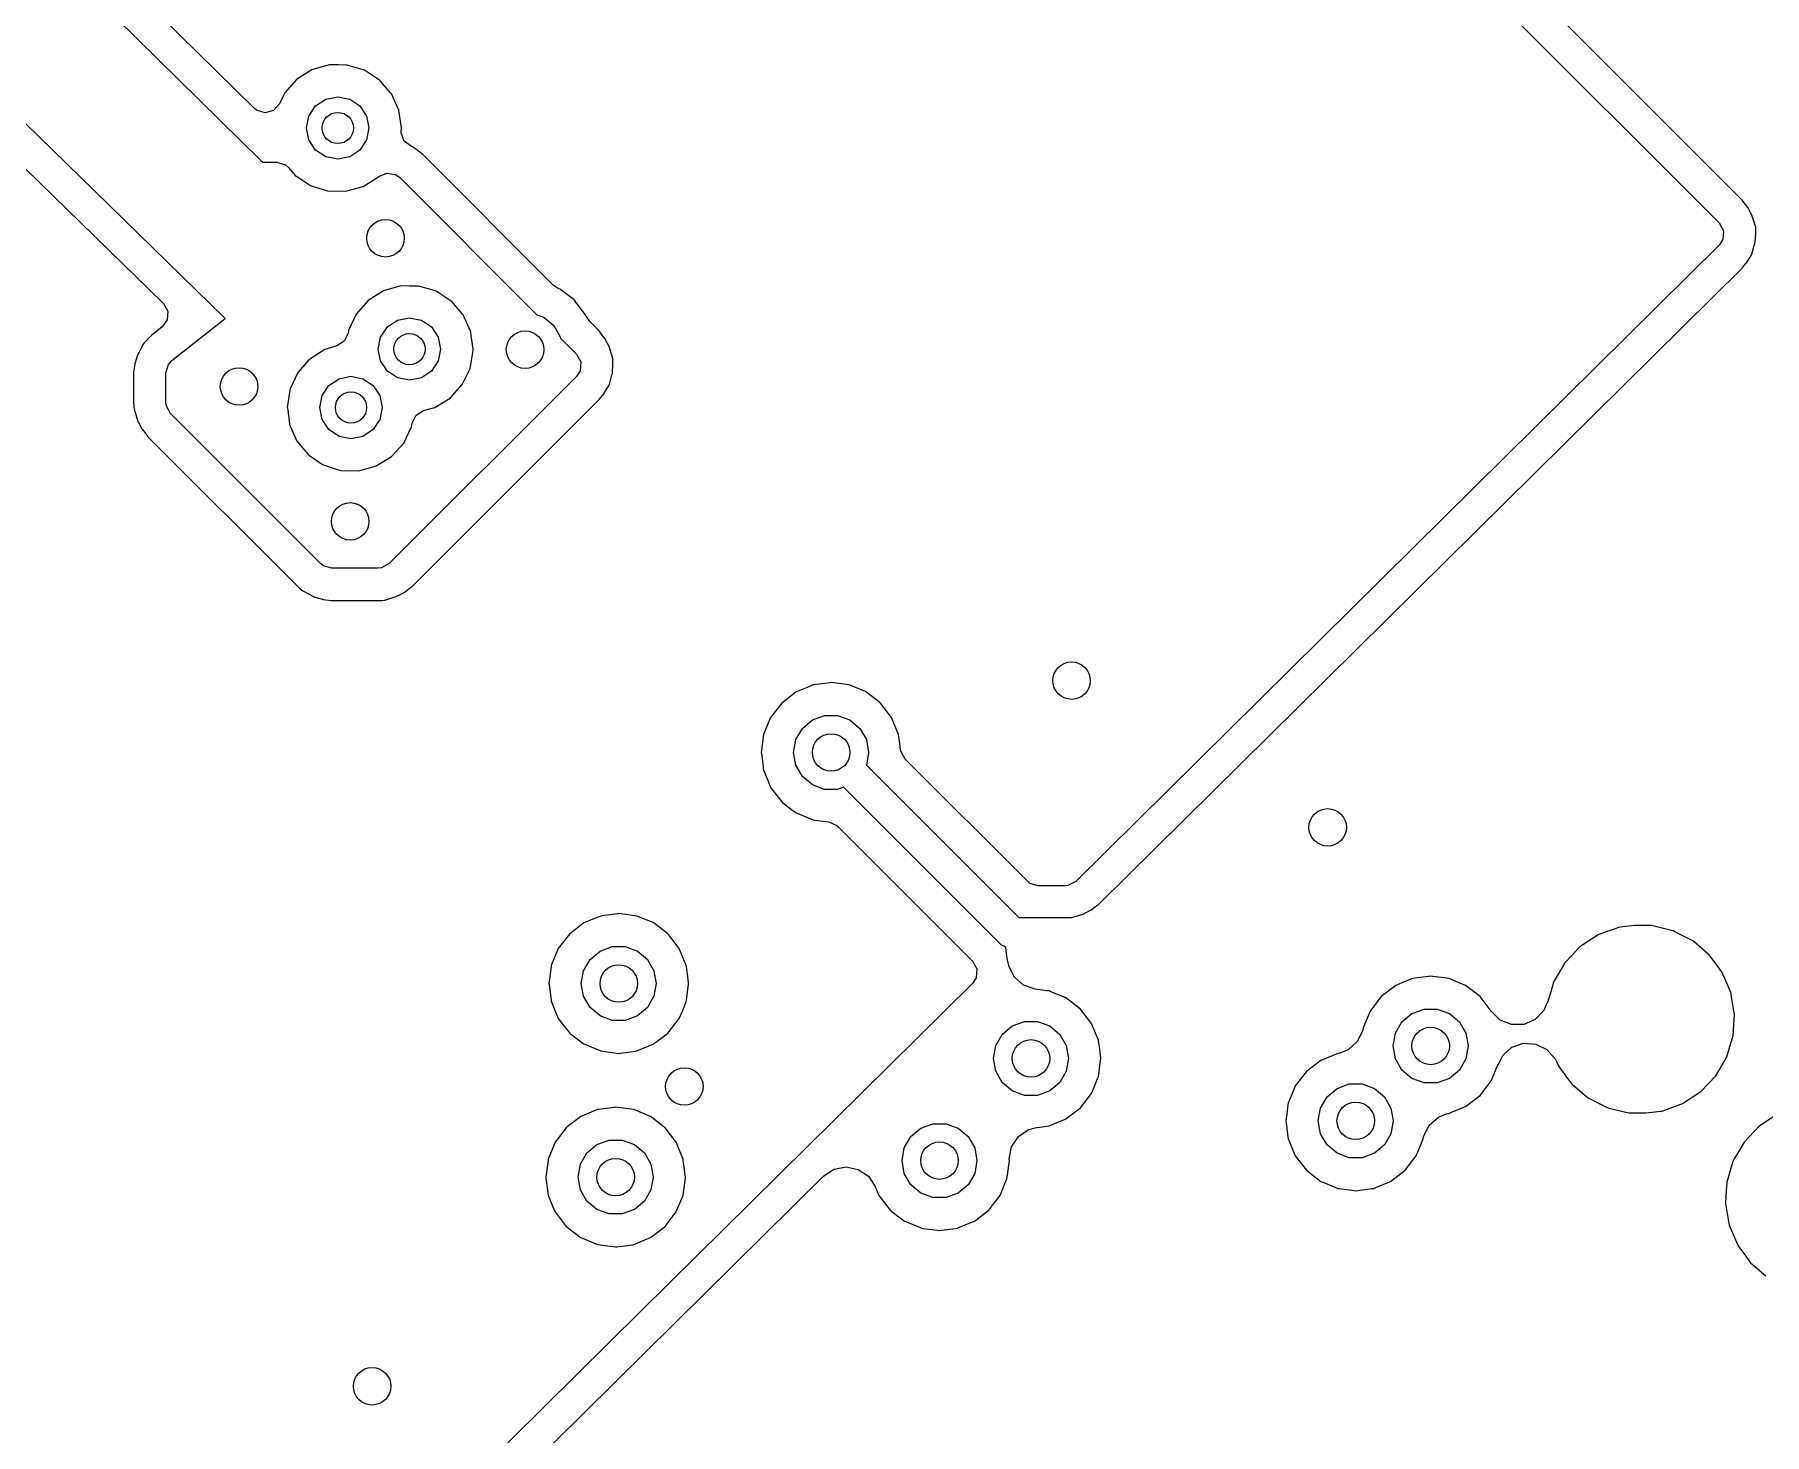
# Model space of a CAD drawing. Extents: x 0.99 to 4.24, y -7.27 to -4.02.
# Drawn here: x 3.064 to 3.609, y -5.548 to -5.106 of the extents above; entities that cross this region are included whole.
import ezdxf

# ---------------------------------------------------------------- set-up
doc = ezdxf.new("R2010")
doc.units = 0
doc.header["$MEASUREMENT"] = 0
doc.layers.add('BLACK', color=7, linetype='CONTINUOUS')

msp = doc.modelspace()

# ---------------------------------------------------------------- linework, layer by layer
at = {"layer": 'BLACK', "linetype": 'CONTINUOUS'}
for p, q in [((3.60212, -5.15854), (3.10522, -4.66164)), ((3.098, -4.66886), (3.5949, -5.16576)), ((3.13311, -5.12962), (3.07754, -5.0748)), ((3.06444, -5.07623), (3.13532, -5.14615)), ((3.15126, -5.11751), (3.14644, -5.12055)), ((3.15159, -5.11741), (3.15126, -5.11751)), ((3.15639, -5.11604), (3.15159, -5.11741)), ((3.15159, -5.11741), (3.15159, -5.11741)), ((3.15673, -5.11595), (3.15639, -5.11604)), ((3.15639, -5.11604), (3.15639, -5.11604)), ((3.15957, -5.11596), (3.15673, -5.11595)), ((3.16206, -5.11598), (3.15957, -5.11596)), ((3.16241, -5.11598), (3.16206, -5.11598)), ((3.16206, -5.11598), (3.16206, -5.11598)), ((3.16275, -5.11608), (3.16241, -5.11598)), ((3.1672, -5.11741), (3.16275, -5.11608)), ((3.16275, -5.11608), (3.16275, -5.11608)), ((3.16787, -5.11761), (3.1672, -5.11741)), ((3.17264, -5.12071), (3.16787, -5.11761)), ((3.08276, -5.15565), (3.04579, -5.11959)), ((3.14268, -5.12481), (3.14253, -5.12513)), ((3.14644, -5.12055), (3.14268, -5.12481)), ((3.17287, -5.12097), (3.17264, -5.12071)), ((3.17612, -5.12475), (3.17287, -5.12097)), ((3.17287, -5.12097), (3.17287, -5.12097)), ((3.17635, -5.12502), (3.17612, -5.12475)), ((3.17612, -5.12475), (3.17612, -5.12475)), ((3.17871, -5.13019), (3.17635, -5.12502)), ((3.13387, -5.13024), (3.13311, -5.12962)), ((3.13654, -5.13105), (3.13387, -5.13024)), ((3.13923, -5.13029), (3.13654, -5.13105)), ((3.14109, -5.1282), (3.13923, -5.13029)), ((3.14253, -5.12513), (3.14109, -5.1282)), ((3.14253, -5.12513), (3.14253, -5.12513)), ((3.15036, -5.13206), (3.15249, -5.12887)), ((3.15249, -5.12887), (3.15568, -5.12673)), ((3.15568, -5.12673), (3.15945, -5.12598)), ((3.15945, -5.12598), (3.16322, -5.12673)), ((3.16322, -5.12673), (3.16641, -5.12887)), ((3.16641, -5.12887), (3.16854, -5.13206)), ((3.17952, -5.13583), (3.17871, -5.13019)), ((3.04256, -5.13072), (3.08284, -5.16999)), ((3.14961, -5.13583), (3.15036, -5.13206)), ((3.15036, -5.13959), (3.14961, -5.13583)), ((3.16854, -5.13206), (3.16929, -5.13583)), ((3.16929, -5.13583), (3.16854, -5.13959)), ((3.17951, -5.13632), (3.17952, -5.13583)), ((3.15249, -5.14279), (3.15036, -5.13959)), ((3.16854, -5.13959), (3.16641, -5.14279)), ((3.17946, -5.13737), (3.17947, -5.13658)), ((3.18043, -5.13999), (3.17946, -5.13737)), ((3.17947, -5.13658), (3.17948, -5.13651)), ((3.17948, -5.13651), (3.17951, -5.13632)), ((3.18255, -5.14158), (3.18043, -5.13999)), ((3.13532, -5.14615), (3.13532, -5.14615)), ((3.13532, -5.14615), (3.13583, -5.14665)), ((3.13583, -5.14665), (3.14029, -5.14665)), ((3.14029, -5.14665), (3.14297, -5.14744)), ((3.15568, -5.14492), (3.15249, -5.14279)), ((3.15945, -5.14567), (3.15568, -5.14492)), ((3.16322, -5.14492), (3.15945, -5.14567)), ((3.16641, -5.14279), (3.16322, -5.14492)), ((3.18254, -5.14159), (3.18255, -5.14158)), ((3.18259, -5.14161), (3.18254, -5.14159)), ((3.18266, -5.14167), (3.18259, -5.14161)), ((3.18306, -5.14182), (3.18266, -5.14167)), ((3.18357, -5.14216), (3.18306, -5.14182)), ((3.1836, -5.14218), (3.18357, -5.14216)), ((3.18484, -5.14306), (3.1836, -5.14218)), ((3.1836, -5.14218), (3.1836, -5.14218)), ((3.18493, -5.14312), (3.18484, -5.14306)), ((3.18624, -5.14423), (3.18493, -5.14312)), ((3.22734, -5.18533), (3.18624, -5.14423)), ((3.14297, -5.14744), (3.14409, -5.14842)), ((3.14409, -5.14842), (3.14607, -5.15079)), ((3.14607, -5.15079), (3.14708, -5.15145)), ((3.14708, -5.15145), (3.15052, -5.15374)), ((3.16742, -5.15424), (3.17227, -5.15127)), ((3.17227, -5.15127), (3.1724, -5.15111)), ((3.1724, -5.15111), (3.1749, -5.15004)), ((3.1749, -5.15004), (3.17766, -5.15049)), ((3.17766, -5.15049), (3.17901, -5.15145)), ((3.17901, -5.15145), (3.22225, -5.1947)), ((3.12402, -5.19587), (3.08276, -5.15565)), ((3.15052, -5.15374), (3.15052, -5.15374)), ((3.15052, -5.15374), (3.15081, -5.15394)), ((3.15081, -5.15394), (3.15115, -5.15404)), ((3.15115, -5.15404), (3.15115, -5.15404)), ((3.15115, -5.15404), (3.15353, -5.15479)), ((3.15353, -5.15479), (3.15624, -5.15564)), ((3.15624, -5.15564), (3.16193, -5.15574)), ((3.16193, -5.15574), (3.1627, -5.15553)), ((3.1627, -5.15553), (3.16708, -5.15434)), ((3.16708, -5.15434), (3.16742, -5.15424)), ((3.16708, -5.15434), (3.16708, -5.15434)), ((3.60386, -5.16087), (3.60212, -5.15854)), ((3.6052, -5.16332), (3.60386, -5.16087)), ((3.5949, -5.16576), (3.59624, -5.16822)), ((3.59624, -5.16822), (3.59604, -5.171)), ((3.6064, -5.16712), (3.6052, -5.16332)), ((3.60643, -5.16895), (3.6064, -5.16712)), ((3.08284, -5.16999), (3.10451, -5.19111)), ((3.59488, -5.1728), (3.39206, -5.37331)), ((3.59604, -5.171), (3.59488, -5.1728)), ((3.60517, -5.17558), (3.60604, -5.17243)), ((3.60604, -5.17243), (3.6061, -5.17221)), ((3.6061, -5.17221), (3.60623, -5.17173)), ((3.6061, -5.17221), (3.6061, -5.17221)), ((3.60623, -5.17173), (3.60643, -5.16895)), ((3.60223, -5.17985), (3.60329, -5.17856)), ((3.60329, -5.17856), (3.60346, -5.17835)), ((3.60346, -5.17835), (3.60462, -5.17655)), ((3.60462, -5.17655), (3.60517, -5.17558)), ((3.47118, -5.30946), (3.60206, -5.18006)), ((3.60206, -5.18006), (3.60223, -5.17985)), ((3.60223, -5.17985), (3.60223, -5.17985)), ((3.16904, -5.19023), (3.16528, -5.1945)), ((3.17386, -5.1872), (3.16904, -5.19023)), ((3.1742, -5.1871), (3.17386, -5.1872)), ((3.17899, -5.18573), (3.1742, -5.1871)), ((3.1742, -5.1871), (3.1742, -5.1871)), ((3.17933, -5.18563), (3.17899, -5.18573)), ((3.17899, -5.18573), (3.17899, -5.18573)), ((3.18217, -5.18565), (3.17933, -5.18563)), ((3.18466, -5.18567), (3.18217, -5.18565)), ((3.18502, -5.18567), (3.18466, -5.18567)), ((3.18466, -5.18567), (3.18466, -5.18567)), ((3.18535, -5.18577), (3.18502, -5.18567)), ((3.1898, -5.1871), (3.18535, -5.18577)), ((3.18535, -5.18577), (3.18535, -5.18577)), ((3.19047, -5.1873), (3.1898, -5.1871)), ((3.19524, -5.19039), (3.19047, -5.1873)), ((3.19547, -5.19066), (3.19524, -5.19039)), ((3.22895, -5.1864), (3.22734, -5.18533)), ((3.22951, -5.18664), (3.22895, -5.1864)), ((3.22977, -5.18684), (3.22951, -5.18664)), ((3.23382, -5.18994), (3.22977, -5.18684)), ((3.22977, -5.18684), (3.22977, -5.18684)), ((3.23407, -5.19014), (3.23382, -5.18994)), ((3.23382, -5.18994), (3.23382, -5.18994)), ((3.23427, -5.1904), (3.23407, -5.19014)), ((3.23482, -5.19111), (3.23427, -5.1904)), ((3.23427, -5.1904), (3.23427, -5.1904)), ((3.10451, -5.19111), (3.10588, -5.19355)), ((3.10588, -5.19355), (3.10571, -5.19634)), ((3.1072, -5.20914), (3.12402, -5.19587)), ((3.16528, -5.1945), (3.16286, -5.19965)), ((3.17828, -5.19642), (3.18205, -5.19567)), ((3.18205, -5.19567), (3.18582, -5.19642)), ((3.19872, -5.19444), (3.19547, -5.19066)), ((3.19547, -5.19066), (3.19547, -5.19066)), ((3.19895, -5.1947), (3.19872, -5.19444)), ((3.19872, -5.19444), (3.19872, -5.19444)), ((3.20131, -5.19988), (3.19895, -5.1947)), ((3.22225, -5.1947), (3.22441, -5.19548)), ((3.22441, -5.19548), (3.22755, -5.19812)), ((3.23757, -5.1947), (3.23482, -5.19111)), ((3.2377, -5.195), (3.23757, -5.1947)), ((3.23781, -5.19527), (3.2377, -5.195)), ((3.2377, -5.195), (3.2377, -5.195)), ((3.23888, -5.19688), (3.23781, -5.19527)), ((3.10087, -5.20112), (3.09964, -5.20228)), ((3.10412, -5.19856), (3.10087, -5.20112)), ((3.10571, -5.19634), (3.10412, -5.19856)), ((3.16272, -5.20055), (3.16153, -5.20308)), ((3.16281, -5.2), (3.16272, -5.20055)), ((3.16286, -5.19965), (3.16281, -5.2)), ((3.16281, -5.2), (3.16281, -5.2)), ((3.17296, -5.20175), (3.17509, -5.19856)), ((3.17509, -5.19856), (3.17828, -5.19642)), ((3.18582, -5.19642), (3.18901, -5.19856)), ((3.18901, -5.19856), (3.19114, -5.20175)), ((3.20136, -5.20023), (3.20131, -5.19988)), ((3.20151, -5.20125), (3.20136, -5.20023)), ((3.20136, -5.20023), (3.20136, -5.20023)), ((3.20212, -5.20552), (3.20151, -5.20125)), ((3.22755, -5.19812), (3.2296, -5.20167)), ((3.24191, -5.1999), (3.23888, -5.19688)), ((3.24201, -5.20004), (3.24191, -5.1999)), ((3.24304, -5.20141), (3.24201, -5.20004)), ((3.24201, -5.20004), (3.24201, -5.20004)), ((3.09815, -5.20394), (3.0963, -5.20747)), ((3.09854, -5.20349), (3.09815, -5.20394)), ((3.09856, -5.20346), (3.09854, -5.20349)), ((3.09957, -5.20235), (3.09856, -5.20346)), ((3.09964, -5.20228), (3.09957, -5.20235)), ((3.09957, -5.20235), (3.09957, -5.20235)), ((3.15543, -5.20563), (3.15061, -5.20866)), ((3.15577, -5.20553), (3.15543, -5.20563)), ((3.15918, -5.20455), (3.15577, -5.20553)), ((3.15577, -5.20553), (3.15577, -5.20553)), ((3.16153, -5.20308), (3.15918, -5.20455)), ((3.17221, -5.20552), (3.17296, -5.20175)), ((3.17296, -5.20928), (3.17221, -5.20552)), ((3.19114, -5.20175), (3.19189, -5.20552)), ((3.19189, -5.20552), (3.19114, -5.20928)), ((3.20117, -5.21162), (3.20211, -5.20601)), ((3.20211, -5.20571), (3.20212, -5.20552)), ((3.20211, -5.20576), (3.20211, -5.20571)), ((3.20211, -5.20571), (3.20211, -5.20571)), ((3.20211, -5.20601), (3.20211, -5.20576)), ((3.2296, -5.20167), (3.22968, -5.20212)), ((3.22968, -5.20212), (3.23468, -5.20712)), ((3.24365, -5.20223), (3.24304, -5.20141)), ((3.24499, -5.20468), (3.24365, -5.20223)), ((3.24542, -5.20605), (3.24499, -5.20468)), ((3.24594, -5.20771), (3.24542, -5.20605)), ((3.09549, -5.21033), (3.09512, -5.21285)), ((3.09551, -5.21016), (3.09549, -5.21033)), ((3.09549, -5.21033), (3.09549, -5.21033)), ((3.0963, -5.20747), (3.09551, -5.21016)), ((3.10531, -5.21303), (3.1061, -5.21035)), ((3.1061, -5.21035), (3.1072, -5.20914)), ((3.14831, -5.21127), (3.14685, -5.21293)), ((3.15038, -5.20893), (3.14831, -5.21127)), ((3.15061, -5.20866), (3.15038, -5.20893)), ((3.15038, -5.20893), (3.15038, -5.20893)), ((3.17509, -5.21248), (3.17296, -5.20928)), ((3.19114, -5.20928), (3.18901, -5.21248)), ((3.19869, -5.21674), (3.20117, -5.21162)), ((3.23468, -5.20712), (3.23602, -5.20958)), ((3.23602, -5.20958), (3.23582, -5.21236)), ((3.24618, -5.20848), (3.24594, -5.20771)), ((3.24601, -5.21309), (3.24621, -5.2103)), ((3.24619, -5.20884), (3.24618, -5.20848)), ((3.24621, -5.21016), (3.24619, -5.20884)), ((3.24621, -5.2103), (3.24621, -5.21016)), ((3.09512, -5.21285), (3.0951, -5.21303)), ((3.0951, -5.21303), (3.0951, -5.22235)), ((3.10531, -5.22235), (3.10531, -5.21303)), ((3.14685, -5.21293), (3.14443, -5.21808)), ((3.15453, -5.22018), (3.15666, -5.21699)), ((3.15666, -5.21699), (3.15985, -5.21485)), ((3.15985, -5.21485), (3.16362, -5.2141)), ((3.16362, -5.2141), (3.16739, -5.21485)), ((3.16739, -5.21485), (3.17058, -5.21699)), ((3.17058, -5.21699), (3.17271, -5.22018)), ((3.17828, -5.21461), (3.17509, -5.21248)), ((3.23468, -5.21414), (3.17567, -5.27315)), ((3.18205, -5.21536), (3.17828, -5.21461)), ((3.18582, -5.21461), (3.18205, -5.21536)), ((3.18901, -5.21248), (3.18582, -5.21461)), ((3.19487, -5.22095), (3.19869, -5.21674)), ((3.23582, -5.21236), (3.23468, -5.21414)), ((3.24442, -5.21789), (3.24496, -5.21694)), ((3.24496, -5.21694), (3.24507, -5.21654)), ((3.24507, -5.21654), (3.24595, -5.21333)), ((3.24595, -5.21333), (3.24601, -5.21309)), ((3.0951, -5.22235), (3.09516, -5.22345)), ((3.10543, -5.22341), (3.10531, -5.22235)), ((3.14372, -5.22264), (3.14356, -5.2237)), ((3.14438, -5.21843), (3.14372, -5.22264)), ((3.14443, -5.21808), (3.14438, -5.21843)), ((3.14438, -5.21843), (3.14438, -5.21843)), ((3.15378, -5.22395), (3.15453, -5.22018)), ((3.17271, -5.22018), (3.17346, -5.22395)), ((3.18289, -5.28038), (3.24191, -5.22136)), ((3.19002, -5.22393), (3.19487, -5.22095)), ((3.24191, -5.22136), (3.24328, -5.21966)), ((3.24328, -5.21966), (3.24442, -5.21789)), ((3.09516, -5.22345), (3.0952, -5.22383)), ((3.0952, -5.22383), (3.09527, -5.2245)), ((3.09527, -5.2245), (3.09646, -5.22831)), ((3.09646, -5.22831), (3.09658, -5.22852)), ((3.09658, -5.22852), (3.09658, -5.22852)), ((3.09658, -5.22852), (3.09662, -5.2286)), ((3.09662, -5.2286), (3.09662, -5.2286)), ((3.09662, -5.2286), (3.0978, -5.23076)), ((3.10559, -5.2237), (3.10543, -5.22341)), ((3.10677, -5.22586), (3.10559, -5.2237)), ((3.15406, -5.27315), (3.10677, -5.22586)), ((3.14356, -5.2237), (3.1436, -5.22405)), ((3.1436, -5.22405), (3.144, -5.22714)), ((3.1436, -5.22405), (3.1436, -5.22405)), ((3.144, -5.22714), (3.14429, -5.22934)), ((3.15453, -5.22771), (3.15378, -5.22395)), ((3.15666, -5.2309), (3.15453, -5.22771)), ((3.17271, -5.22771), (3.17058, -5.2309)), ((3.17346, -5.22395), (3.17271, -5.22771)), ((3.18294, -5.22885), (3.18416, -5.22633)), ((3.18416, -5.22633), (3.18653, -5.22488)), ((3.18653, -5.22488), (3.18968, -5.22402)), ((3.18968, -5.22402), (3.19002, -5.22393)), ((3.0978, -5.23076), (3.09791, -5.2309)), ((3.09791, -5.2309), (3.09791, -5.2309)), ((3.09791, -5.2309), (3.09944, -5.23294)), ((3.09944, -5.23294), (3.09954, -5.23309)), ((3.09954, -5.23309), (3.14683, -5.28038)), ((3.14429, -5.22934), (3.14658, -5.23455)), ((3.15985, -5.23304), (3.15666, -5.2309)), ((3.16362, -5.23379), (3.15985, -5.23304)), ((3.16739, -5.23304), (3.16362, -5.23379)), ((3.17058, -5.2309), (3.16739, -5.23304)), ((3.18026, -5.23517), (3.18274, -5.23005)), ((3.18274, -5.23005), (3.18294, -5.22885)), ((3.14658, -5.23455), (3.15024, -5.2389)), ((3.15024, -5.2389), (3.15054, -5.2391)), ((3.15054, -5.2391), (3.15054, -5.2391)), ((3.15054, -5.2391), (3.15469, -5.24186)), ((3.17159, -5.24236), (3.17644, -5.23938)), ((3.17644, -5.23938), (3.18026, -5.23517)), ((3.15469, -5.24186), (3.15469, -5.24186)), ((3.15469, -5.24186), (3.15498, -5.24206)), ((3.15498, -5.24206), (3.15532, -5.24216)), ((3.15532, -5.24216), (3.15532, -5.24216)), ((3.15532, -5.24216), (3.1577, -5.24291)), ((3.1577, -5.24291), (3.16041, -5.24375)), ((3.16041, -5.24375), (3.1661, -5.24386)), ((3.1661, -5.24386), (3.16687, -5.24365)), ((3.16687, -5.24365), (3.17125, -5.24245)), ((3.17125, -5.24245), (3.17159, -5.24236)), ((3.17125, -5.24245), (3.17125, -5.24245)), ((3.15488, -5.27382), (3.15406, -5.27315)), ((3.15757, -5.27461), (3.15488, -5.27382)), ((3.17216, -5.27461), (3.15757, -5.27461)), ((3.17321, -5.27449), (3.17216, -5.27461)), ((3.17567, -5.27315), (3.17321, -5.27449)), ((3.14683, -5.28038), (3.14765, -5.28111)), ((3.14765, -5.28111), (3.14847, -5.28177)), ((3.14847, -5.28177), (3.15201, -5.28362)), ((3.17832, -5.28334), (3.18041, -5.28221)), ((3.18041, -5.2822), (3.18056, -5.28212)), ((3.18041, -5.28221), (3.18041, -5.2822)), ((3.18056, -5.28212), (3.18136, -5.28153)), ((3.18136, -5.28153), (3.18275, -5.28048)), ((3.18275, -5.28048), (3.18289, -5.28038)), ((3.18275, -5.28048), (3.18275, -5.28048)), ((3.15201, -5.28362), (3.15224, -5.28369)), ((3.15224, -5.28369), (3.15224, -5.28369)), ((3.15224, -5.28369), (3.15452, -5.28436)), ((3.15452, -5.28436), (3.15452, -5.28436)), ((3.15452, -5.28436), (3.15469, -5.28441)), ((3.15469, -5.28441), (3.15486, -5.28443)), ((3.15486, -5.28443), (3.15486, -5.28443)), ((3.15486, -5.28443), (3.15739, -5.2848)), ((3.15739, -5.2848), (3.15739, -5.2848)), ((3.15739, -5.2848), (3.15757, -5.28482)), ((3.15757, -5.28482), (3.17216, -5.28482)), ((3.17216, -5.28482), (3.17222, -5.28482)), ((3.17222, -5.28482), (3.17318, -5.28477)), ((3.17222, -5.28482), (3.17222, -5.28482)), ((3.17318, -5.28477), (3.17325, -5.28476)), ((3.17325, -5.28476), (3.17332, -5.28476)), ((3.17332, -5.28476), (3.17406, -5.28468)), ((3.17332, -5.28476), (3.17332, -5.28476)), ((3.17406, -5.28468), (3.1743, -5.28465)), ((3.17406, -5.28468), (3.17406, -5.28468)), ((3.1743, -5.28465), (3.17647, -5.28397)), ((3.17647, -5.28397), (3.17788, -5.28353)), ((3.17788, -5.28353), (3.17811, -5.28346)), ((3.17788, -5.28353), (3.17788, -5.28353)), ((3.17811, -5.28346), (3.17832, -5.28334)), ((3.17832, -5.28334), (3.17832, -5.28334)), ((3.39924, -5.38058), (3.47118, -5.30946)), ((3.30395, -5.31361), (3.29939, -5.31711)), ((3.30425, -5.31348), (3.30395, -5.31361)), ((3.30738, -5.31219), (3.30425, -5.31348)), ((3.30425, -5.31348), (3.30425, -5.31348)), ((3.30926, -5.31141), (3.30738, -5.31219)), ((3.30958, -5.31137), (3.30926, -5.31141)), ((3.31464, -5.3107), (3.30958, -5.31137)), ((3.30958, -5.31137), (3.30958, -5.31137)), ((3.31496, -5.31066), (3.31464, -5.3107)), ((3.32066, -5.31141), (3.31496, -5.31066)), ((3.32597, -5.31361), (3.32066, -5.31141)), ((3.32623, -5.31381), (3.32597, -5.31361)), ((3.33027, -5.31691), (3.32623, -5.31381)), ((3.32623, -5.31381), (3.32623, -5.31381)), ((3.29939, -5.31711), (3.29589, -5.32167)), ((3.30906, -5.32245), (3.31291, -5.32105)), ((3.31291, -5.32105), (3.31701, -5.32105)), ((3.31701, -5.32105), (3.32087, -5.32245)), ((3.33053, -5.31711), (3.33027, -5.31691)), ((3.33027, -5.31691), (3.33027, -5.31691)), ((3.33403, -5.32167), (3.33053, -5.31711)), ((3.29589, -5.32167), (3.29369, -5.32698)), ((3.30386, -5.32864), (3.30591, -5.32509)), ((3.30591, -5.32509), (3.30906, -5.32245)), ((3.32087, -5.32245), (3.32401, -5.32509)), ((3.32401, -5.32509), (3.32606, -5.32864)), ((3.33623, -5.32698), (3.33403, -5.32167)), ((3.29369, -5.32698), (3.29294, -5.33268)), ((3.30315, -5.33268), (3.30386, -5.32864)), ((3.32606, -5.32864), (3.32677, -5.33268)), ((3.33661, -5.32985), (3.33623, -5.32698)), ((3.33688, -5.3319), (3.33661, -5.32985)), ((3.33695, -5.33231), (3.33688, -5.3319)), ((3.29294, -5.33268), (3.29298, -5.333)), ((3.29298, -5.333), (3.2933, -5.33541)), ((3.2933, -5.33541), (3.29369, -5.33838)), ((3.30386, -5.33672), (3.30315, -5.33268)), ((3.30591, -5.34027), (3.30386, -5.33672)), ((3.32677, -5.33268), (3.32606, -5.33671)), ((3.32606, -5.33671), (3.37412, -5.38476)), ((3.33829, -5.33476), (3.33695, -5.33231)), ((3.37682, -5.37329), (3.33829, -5.33476)), ((3.29369, -5.33838), (3.29382, -5.33868)), ((3.29382, -5.33868), (3.29564, -5.34309)), ((3.29564, -5.34309), (3.29589, -5.34369)), ((3.30906, -5.34291), (3.30591, -5.34027)), ((3.31291, -5.34431), (3.30906, -5.34291)), ((3.29589, -5.34369), (3.29939, -5.34825)), ((3.29939, -5.34825), (3.29965, -5.34844)), ((3.29965, -5.34844), (3.29965, -5.34844)), ((3.29965, -5.34844), (3.30249, -5.35062)), ((3.31701, -5.34431), (3.31291, -5.34431)), ((3.31885, -5.34364), (3.31701, -5.34431)), ((3.36851, -5.3933), (3.31885, -5.34364)), ((3.30249, -5.35062), (3.30395, -5.35175)), ((3.30395, -5.35175), (3.30926, -5.35395)), ((3.30926, -5.35395), (3.31069, -5.35413)), ((3.31069, -5.35413), (3.31419, -5.35459)), ((3.31419, -5.35459), (3.31674, -5.35573)), ((3.31674, -5.35573), (3.31705, -5.356)), ((3.31705, -5.356), (3.35951, -5.39847)), ((3.37764, -5.37396), (3.37682, -5.37329)), ((3.38032, -5.37474), (3.37764, -5.37396)), ((3.38857, -5.37474), (3.38032, -5.37474)), ((3.3896, -5.37464), (3.38857, -5.37474)), ((3.39206, -5.37331), (3.3896, -5.37464)), ((3.39691, -5.38231), (3.39834, -5.38125)), ((3.39834, -5.38125), (3.39896, -5.38079)), ((3.39896, -5.38079), (3.39924, -5.38058)), ((3.39896, -5.38079), (3.39896, -5.38079)), ((3.23702, -5.38644), (3.23246, -5.38994)), ((3.23732, -5.38632), (3.23702, -5.38644)), ((3.24145, -5.38461), (3.23732, -5.38632)), ((3.23732, -5.38632), (3.23732, -5.38632)), ((3.24233, -5.38424), (3.24145, -5.38461)), ((3.24265, -5.3842), (3.24233, -5.38424)), ((3.24771, -5.38354), (3.24265, -5.3842)), ((3.24265, -5.3842), (3.24265, -5.3842)), ((3.24803, -5.38349), (3.24771, -5.38354)), ((3.25373, -5.38424), (3.24803, -5.38349)), ((3.25904, -5.38644), (3.25373, -5.38424)), ((3.2593, -5.38664), (3.25904, -5.38644)), ((3.26334, -5.38974), (3.2593, -5.38664)), ((3.2593, -5.38664), (3.2593, -5.38664)), ((3.37412, -5.38476), (3.39077, -5.38476)), ((3.39077, -5.38476), (3.39113, -5.38465)), ((3.39113, -5.38465), (3.39398, -5.38377)), ((3.39398, -5.38377), (3.39444, -5.38363)), ((3.39398, -5.38377), (3.39398, -5.38377)), ((3.39444, -5.38363), (3.39691, -5.38231)), ((3.23246, -5.38994), (3.22896, -5.3945)), ((3.2636, -5.38994), (3.26334, -5.38974)), ((3.26334, -5.38974), (3.26334, -5.38974)), ((3.2638, -5.3902), (3.2636, -5.38994)), ((3.26408, -5.39057), (3.2638, -5.3902)), ((3.2638, -5.3902), (3.2638, -5.3902)), ((3.2671, -5.3945), (3.26408, -5.39057)), ((3.5567, -5.3902), (3.55094, -5.39397)), ((3.55725, -5.39), (3.5567, -5.3902)), ((3.56263, -5.38805), (3.55725, -5.39)), ((3.56317, -5.38785), (3.56263, -5.38805)), ((3.56263, -5.38805), (3.56263, -5.38805)), ((3.56375, -5.38778), (3.56317, -5.38785)), ((3.56538, -5.38759), (3.56375, -5.38778)), ((3.56375, -5.38778), (3.56375, -5.38778)), ((3.56829, -5.38725), (3.56538, -5.38759)), ((3.57325, -5.38725), (3.56829, -5.38725)), ((3.57369, -5.38728), (3.57325, -5.38725)), ((3.57526, -5.38766), (3.57369, -5.38728)), ((3.57981, -5.38878), (3.57526, -5.38766)), ((3.58038, -5.38892), (3.57981, -5.38878)), ((3.57981, -5.38878), (3.57981, -5.38878)), ((3.58089, -5.38918), (3.58038, -5.38892)), ((3.58402, -5.39078), (3.58089, -5.38918)), ((3.58089, -5.38918), (3.58089, -5.38918)), ((3.58651, -5.39205), (3.58402, -5.39078)), ((3.58695, -5.39242), (3.58651, -5.39205)), ((3.22821, -5.39631), (3.22676, -5.39981)), ((3.22884, -5.3948), (3.22821, -5.39631)), ((3.22896, -5.3945), (3.22884, -5.3948)), ((3.22884, -5.3948), (3.22884, -5.3948)), ((3.23898, -5.39792), (3.24213, -5.39528)), ((3.24213, -5.39528), (3.24598, -5.39388)), ((3.24598, -5.39388), (3.25008, -5.39388)), ((3.25008, -5.39388), (3.25394, -5.39528)), ((3.25394, -5.39528), (3.25708, -5.39792)), ((3.26722, -5.3948), (3.2671, -5.3945)), ((3.26785, -5.39631), (3.26722, -5.3948)), ((3.26722, -5.3948), (3.26722, -5.3948)), ((3.2693, -5.39981), (3.26785, -5.39631)), ((3.36959, -5.39389), (3.36851, -5.3933)), ((3.37, -5.39415), (3.36959, -5.39389)), ((3.3704, -5.39787), (3.37, -5.39415)), ((3.5484, -5.39666), (3.54621, -5.39897)), ((3.55055, -5.39439), (3.5484, -5.39666)), ((3.55094, -5.39397), (3.55055, -5.39439)), ((3.59131, -5.39613), (3.58695, -5.39242)), ((3.58695, -5.39242), (3.58695, -5.39242)), ((3.59176, -5.39651), (3.59131, -5.39613)), ((3.5921, -5.39697), (3.59176, -5.39651)), ((3.59419, -5.39982), (3.5921, -5.39697)), ((3.5921, -5.39697), (3.5921, -5.39697)), ((3.22672, -5.40014), (3.22619, -5.40417)), ((3.22676, -5.39981), (3.22672, -5.40014)), ((3.22672, -5.40014), (3.22672, -5.40014)), ((3.23622, -5.40551), (3.23693, -5.40147)), ((3.23693, -5.40147), (3.23898, -5.39792)), ((3.25708, -5.39792), (3.25913, -5.40147)), ((3.25913, -5.40147), (3.25984, -5.40551)), ((3.26934, -5.40014), (3.2693, -5.39981)), ((3.26987, -5.40417), (3.26934, -5.40014)), ((3.26934, -5.40014), (3.26934, -5.40014)), ((3.35951, -5.39847), (3.36085, -5.40093)), ((3.36085, -5.40093), (3.36065, -5.40371)), ((3.37076, -5.39902), (3.3704, -5.39787)), ((3.37101, -5.39983), (3.37076, -5.39902)), ((3.37102, -5.40005), (3.37101, -5.39983)), ((3.37271, -5.40348), (3.37102, -5.40005)), ((3.54621, -5.39897), (3.54275, -5.40493)), ((3.59584, -5.40205), (3.59419, -5.39982)), ((3.59606, -5.40258), (3.59584, -5.40205)), ((3.59663, -5.40393), (3.59606, -5.40258)), ((3.22619, -5.40417), (3.22601, -5.40551)), ((3.22601, -5.40551), (3.22605, -5.40583)), ((3.22605, -5.40583), (3.22671, -5.41082)), ((3.23693, -5.40955), (3.23622, -5.40551)), ((3.35949, -5.40551), (3.25508, -5.50873)), ((3.25984, -5.40551), (3.25913, -5.40955)), ((3.26935, -5.41082), (3.27001, -5.40583)), ((3.27005, -5.40551), (3.26987, -5.40417)), ((3.27001, -5.40583), (3.27005, -5.40551)), ((3.36065, -5.40371), (3.35949, -5.40551)), ((3.37563, -5.40604), (3.37271, -5.40348)), ((3.37931, -5.40729), (3.37563, -5.40604)), ((3.38081, -5.40749), (3.37931, -5.40729)), ((3.383, -5.40778), (3.38081, -5.40749)), ((3.38365, -5.40787), (3.383, -5.40778)), ((3.383, -5.40778), (3.383, -5.40778)), ((3.38425, -5.40811), (3.38365, -5.40787)), ((3.38823, -5.40976), (3.38425, -5.40811)), ((3.38425, -5.40811), (3.38425, -5.40811)), ((3.49293, -5.40613), (3.48837, -5.40963)), ((3.49487, -5.40532), (3.49293, -5.40613)), ((3.49763, -5.40418), (3.49487, -5.40532)), ((3.49824, -5.40393), (3.49763, -5.40418)), ((3.49763, -5.40418), (3.49763, -5.40418)), ((3.49889, -5.40384), (3.49824, -5.40393)), ((3.50329, -5.40326), (3.49889, -5.40384)), ((3.49889, -5.40384), (3.49889, -5.40384)), ((3.50394, -5.40318), (3.50329, -5.40326)), ((3.50458, -5.40326), (3.50394, -5.40318)), ((3.50899, -5.40384), (3.50458, -5.40326)), ((3.50964, -5.40393), (3.50899, -5.40384)), ((3.50899, -5.40384), (3.50899, -5.40384)), ((3.51024, -5.40418), (3.50964, -5.40393)), ((3.51088, -5.40444), (3.51024, -5.40418)), ((3.51024, -5.40418), (3.51024, -5.40418)), ((3.51495, -5.40613), (3.51088, -5.40444)), ((3.51951, -5.40963), (3.51495, -5.40613)), ((3.54186, -5.40785), (3.54075, -5.41152)), ((3.54258, -5.40548), (3.54186, -5.40785)), ((3.54275, -5.40493), (3.54258, -5.40548)), ((3.54258, -5.40548), (3.54258, -5.40548)), ((3.59853, -5.40839), (3.59663, -5.40393)), ((3.59863, -5.40896), (3.59853, -5.40839)), ((3.22671, -5.41082), (3.22676, -5.41121)), ((3.22676, -5.41121), (3.22689, -5.41151)), ((3.22689, -5.41151), (3.228, -5.41419)), ((3.23898, -5.4131), (3.23693, -5.40955)), ((3.24213, -5.41574), (3.23898, -5.4131)), ((3.25708, -5.4131), (3.25394, -5.41574)), ((3.25913, -5.40955), (3.25708, -5.4131)), ((3.26807, -5.41419), (3.26918, -5.41151)), ((3.26918, -5.41151), (3.2693, -5.41121)), ((3.2693, -5.41121), (3.26935, -5.41082)), ((3.38896, -5.41006), (3.38823, -5.40976)), ((3.39352, -5.41356), (3.38896, -5.41006)), ((3.39702, -5.41812), (3.39352, -5.41356)), ((3.48837, -5.40963), (3.48487, -5.41419)), ((3.49803, -5.41497), (3.50189, -5.41357)), ((3.50189, -5.41357), (3.50599, -5.41357)), ((3.50599, -5.41357), (3.50984, -5.41497)), ((3.52301, -5.41419), (3.51951, -5.40963)), ((3.54061, -5.41147), (3.5396, -5.41404)), ((3.54075, -5.41152), (3.54061, -5.41147)), ((3.59953, -5.41419), (3.59863, -5.40896)), ((3.59863, -5.40896), (3.59863, -5.40896)), ((3.228, -5.41419), (3.22896, -5.41652)), ((3.22896, -5.41652), (3.23034, -5.41832)), ((3.23034, -5.41832), (3.23216, -5.42069)), ((3.24598, -5.41714), (3.24213, -5.41574)), ((3.25008, -5.41714), (3.24598, -5.41714)), ((3.25394, -5.41574), (3.25008, -5.41714)), ((3.2639, -5.42069), (3.26572, -5.41832)), ((3.26572, -5.41832), (3.2671, -5.41652)), ((3.2671, -5.41652), (3.26807, -5.41419)), ((3.3689, -5.42154), (3.37205, -5.41891)), ((3.37205, -5.41891), (3.3759, -5.4175)), ((3.3759, -5.4175), (3.38, -5.4175)), ((3.38, -5.4175), (3.38386, -5.41891)), ((3.38386, -5.41891), (3.387, -5.42154)), ((3.39745, -5.41916), (3.39702, -5.41812)), ((3.39888, -5.42262), (3.39745, -5.41916)), ((3.48487, -5.41419), (3.48267, -5.4195)), ((3.49284, -5.42116), (3.49489, -5.4176)), ((3.49489, -5.4176), (3.49803, -5.41497)), ((3.50984, -5.41497), (3.51298, -5.4176)), ((3.51298, -5.4176), (3.51504, -5.42116)), ((3.52309, -5.41439), (3.52301, -5.41419)), ((3.52583, -5.41704), (3.52309, -5.41439)), ((3.52945, -5.41846), (3.52583, -5.41704)), ((3.53333, -5.41839), (3.52945, -5.41846)), ((3.5369, -5.41684), (3.53333, -5.41839)), ((3.5396, -5.41404), (3.5369, -5.41684)), ((3.59927, -5.42205), (3.5997, -5.41517)), ((3.5997, -5.41517), (3.59953, -5.41419)), ((3.23216, -5.42069), (3.23246, -5.42108)), ((3.23246, -5.42108), (3.23272, -5.42128)), ((3.23272, -5.42128), (3.23272, -5.42128)), ((3.23272, -5.42128), (3.23674, -5.42437)), ((3.23674, -5.42437), (3.23702, -5.42458)), ((3.23702, -5.42458), (3.24233, -5.42678)), ((3.25373, -5.42678), (3.25904, -5.42458)), ((3.25904, -5.42458), (3.25932, -5.42437)), ((3.25932, -5.42437), (3.26334, -5.42128)), ((3.26334, -5.42128), (3.2636, -5.42108)), ((3.26334, -5.42128), (3.26334, -5.42128)), ((3.2636, -5.42108), (3.2639, -5.42069)), ((3.36685, -5.42509), (3.3689, -5.42154)), ((3.387, -5.42154), (3.38905, -5.42509)), ((3.39922, -5.42343), (3.39888, -5.42262)), ((3.39931, -5.42408), (3.39922, -5.42343)), ((3.39961, -5.42635), (3.39931, -5.42408)), ((3.39931, -5.42408), (3.39931, -5.42408)), ((3.48081, -5.42385), (3.47788, -5.42641)), ((3.48252, -5.42036), (3.48081, -5.42385)), ((3.48258, -5.42015), (3.48252, -5.42036)), ((3.48267, -5.4195), (3.48258, -5.42015)), ((3.49213, -5.4252), (3.49284, -5.42116)), ((3.51504, -5.42116), (3.51575, -5.4252)), ((3.52955, -5.42562), (3.53323, -5.42437)), ((3.53323, -5.42437), (3.53711, -5.42463)), ((3.53711, -5.42463), (3.54059, -5.42635)), ((3.59795, -5.42641), (3.5991, -5.4226)), ((3.5991, -5.4226), (3.59927, -5.42205)), ((3.5991, -5.4226), (3.5991, -5.4226)), ((3.24233, -5.42678), (3.24803, -5.42753)), ((3.24803, -5.42753), (3.24835, -5.42749)), ((3.24835, -5.42749), (3.25341, -5.42682)), ((3.25341, -5.42682), (3.25373, -5.42678)), ((3.36614, -5.42913), (3.36685, -5.42509)), ((3.36685, -5.43317), (3.36614, -5.42913)), ((3.38905, -5.42509), (3.38976, -5.42913)), ((3.38976, -5.42913), (3.38905, -5.43317)), ((3.39932, -5.43409), (3.39989, -5.42978)), ((3.39997, -5.42913), (3.39961, -5.42635)), ((3.39989, -5.42978), (3.39997, -5.42913)), ((3.46931, -5.42975), (3.46475, -5.43325)), ((3.47462, -5.42755), (3.46931, -5.42975)), ((3.47526, -5.42746), (3.47462, -5.42755)), ((3.47548, -5.42741), (3.47526, -5.42746)), ((3.47788, -5.42641), (3.47548, -5.42741)), ((3.49284, -5.42924), (3.49213, -5.4252)), ((3.49489, -5.43279), (3.49284, -5.42924)), ((3.51504, -5.42924), (3.51298, -5.43279)), ((3.51575, -5.4252), (3.51504, -5.42924)), ((3.52528, -5.43093), (3.52663, -5.42819)), ((3.52663, -5.42819), (3.52955, -5.42562)), ((3.54059, -5.42635), (3.54316, -5.42927)), ((3.54316, -5.42927), (3.5437, -5.43035)), ((3.59382, -5.43459), (3.59663, -5.42975)), ((3.59663, -5.42975), (3.59699, -5.42914)), ((3.59699, -5.42914), (3.59728, -5.42864)), ((3.59699, -5.42914), (3.59699, -5.42914)), ((3.59728, -5.42864), (3.59795, -5.42641)), ((3.3689, -5.43673), (3.36685, -5.43317)), ((3.38905, -5.43317), (3.387, -5.43673)), ((3.39783, -5.4382), (3.39897, -5.43544)), ((3.39897, -5.43544), (3.39922, -5.43483)), ((3.39897, -5.43544), (3.39897, -5.43544)), ((3.39922, -5.43483), (3.39932, -5.43409)), ((3.46475, -5.43325), (3.46125, -5.43781)), ((3.49803, -5.43543), (3.49489, -5.43279)), ((3.50189, -5.43683), (3.49803, -5.43543)), ((3.50984, -5.43543), (3.50599, -5.43683)), ((3.51298, -5.43279), (3.50984, -5.43543)), ((3.52301, -5.43621), (3.52521, -5.4309)), ((3.52521, -5.4309), (3.52528, -5.43093)), ((3.5437, -5.43035), (3.54419, -5.43151)), ((3.54419, -5.43151), (3.54453, -5.43198)), ((3.54453, -5.43198), (3.54742, -5.43589)), ((3.58908, -5.43959), (3.59382, -5.43459)), ((3.37205, -5.43936), (3.3689, -5.43673)), ((3.3759, -5.44077), (3.37205, -5.43936)), ((3.38, -5.44077), (3.3759, -5.44077)), ((3.38386, -5.43936), (3.38, -5.44077)), ((3.387, -5.43673), (3.38386, -5.43936)), ((3.39352, -5.4447), (3.39702, -5.44014)), ((3.39702, -5.44014), (3.39783, -5.4382)), ((3.461, -5.43841), (3.45939, -5.44229)), ((3.46125, -5.43781), (3.461, -5.43841)), ((3.46922, -5.44478), (3.47127, -5.44123)), ((3.47127, -5.44123), (3.47441, -5.43859)), ((3.47441, -5.43859), (3.47826, -5.43719)), ((3.47826, -5.43719), (3.48237, -5.43719)), ((3.48237, -5.43719), (3.48622, -5.43859)), ((3.48622, -5.43859), (3.48936, -5.44123)), ((3.48936, -5.44123), (3.49141, -5.44478)), ((3.50599, -5.43683), (3.50189, -5.43683)), ((3.51495, -5.44427), (3.51951, -5.44077)), ((3.51951, -5.44077), (3.52301, -5.43621)), ((3.54742, -5.43589), (3.54827, -5.43706)), ((3.54827, -5.43706), (3.54871, -5.43743)), ((3.54871, -5.43743), (3.54871, -5.43743)), ((3.54871, -5.43743), (3.55308, -5.44114)), ((3.55308, -5.44114), (3.55308, -5.44114)), ((3.55308, -5.44114), (3.55352, -5.44151)), ((3.58332, -5.44336), (3.58908, -5.43959)), ((3.2401, -5.44578), (3.23634, -5.44734)), ((3.24135, -5.44527), (3.2401, -5.44578)), ((3.24167, -5.44522), (3.24135, -5.44527)), ((3.24672, -5.44456), (3.24167, -5.44522)), ((3.24167, -5.44522), (3.24167, -5.44522)), ((3.24705, -5.44452), (3.24672, -5.44456)), ((3.25275, -5.44527), (3.24705, -5.44452)), ((3.25806, -5.44747), (3.25275, -5.44527)), ((3.38896, -5.4482), (3.39352, -5.4447)), ((3.45858, -5.44664), (3.4583, -5.44882)), ((3.45896, -5.44377), (3.45858, -5.44664)), ((3.45905, -5.44312), (3.45896, -5.44377)), ((3.45896, -5.44377), (3.45896, -5.44377)), ((3.45939, -5.44229), (3.45905, -5.44312)), ((3.4685, -5.44882), (3.46922, -5.44478)), ((3.49141, -5.44478), (3.49213, -5.44882)), ((3.50637, -5.4476), (3.50877, -5.44661)), ((3.50877, -5.44661), (3.50899, -5.44655)), ((3.50899, -5.44655), (3.50964, -5.44647)), ((3.50964, -5.44647), (3.51024, -5.44622)), ((3.51024, -5.44622), (3.51434, -5.44452)), ((3.51024, -5.44622), (3.51024, -5.44622)), ((3.51434, -5.44452), (3.51495, -5.44427)), ((3.55352, -5.44151), (3.55403, -5.44178)), ((3.55403, -5.44178), (3.55914, -5.44438)), ((3.55914, -5.44438), (3.55914, -5.44438)), ((3.55914, -5.44438), (3.55965, -5.44464)), ((3.55965, -5.44464), (3.56021, -5.44478)), ((3.56021, -5.44478), (3.56021, -5.44478)), ((3.56021, -5.44478), (3.56321, -5.44551)), ((3.56321, -5.44551), (3.56634, -5.44628)), ((3.56634, -5.44628), (3.56677, -5.44631)), ((3.56677, -5.44631), (3.57174, -5.44631)), ((3.57174, -5.44631), (3.57465, -5.44597)), ((3.57465, -5.44597), (3.57628, -5.44578)), ((3.57628, -5.44578), (3.57685, -5.44571)), ((3.57628, -5.44578), (3.57628, -5.44578)), ((3.57685, -5.44571), (3.5774, -5.44551)), ((3.5774, -5.44551), (3.58278, -5.44356)), ((3.5774, -5.44551), (3.5774, -5.44551)), ((3.58278, -5.44356), (3.58332, -5.44336)), ((3.23148, -5.45097), (3.22798, -5.45553)), ((3.23221, -5.4504), (3.23148, -5.45097)), ((3.23508, -5.4482), (3.23221, -5.4504)), ((3.23604, -5.44747), (3.23508, -5.4482)), ((3.23634, -5.44734), (3.23604, -5.44747)), ((3.23634, -5.44734), (3.23634, -5.44734)), ((3.25831, -5.44766), (3.25806, -5.44747)), ((3.26236, -5.45077), (3.25831, -5.44766)), ((3.25831, -5.44766), (3.25831, -5.44766)), ((3.26262, -5.45097), (3.26236, -5.45077)), ((3.26236, -5.45077), (3.26236, -5.45077)), ((3.26612, -5.45553), (3.26262, -5.45097)), ((3.34007, -5.45376), (3.34321, -5.45113)), ((3.34321, -5.45113), (3.34707, -5.44972)), ((3.34707, -5.44972), (3.35117, -5.44972)), ((3.35117, -5.44972), (3.35502, -5.45113)), ((3.35502, -5.45113), (3.35816, -5.45376)), ((3.37397, -5.45375), (3.3772, -5.45159)), ((3.3772, -5.45159), (3.37971, -5.45092)), ((3.37971, -5.45092), (3.38065, -5.4508)), ((3.38065, -5.4508), (3.383, -5.45049)), ((3.383, -5.45049), (3.38365, -5.4504)), ((3.383, -5.45049), (3.383, -5.45049)), ((3.38365, -5.4504), (3.38425, -5.45015)), ((3.38425, -5.45015), (3.38748, -5.44882)), ((3.38425, -5.45015), (3.38425, -5.45015)), ((3.38748, -5.44882), (3.38836, -5.44845)), ((3.38836, -5.44845), (3.38896, -5.4482)), ((3.4583, -5.44882), (3.45838, -5.44947)), ((3.45838, -5.44947), (3.45896, -5.45384)), ((3.46922, -5.45286), (3.4685, -5.44882)), ((3.49213, -5.44882), (3.49141, -5.45286)), ((3.50173, -5.45365), (3.50345, -5.45017)), ((3.50345, -5.45017), (3.50637, -5.4476)), ((3.60746, -5.45049), (3.60272, -5.45549)), ((3.61321, -5.44671), (3.60746, -5.45049)), ((3.22798, -5.45553), (3.22578, -5.46084)), ((3.238, -5.45894), (3.24114, -5.45631)), ((3.24114, -5.45631), (3.245, -5.4549)), ((3.245, -5.4549), (3.2491, -5.4549)), ((3.2491, -5.4549), (3.25295, -5.45631)), ((3.25295, -5.45631), (3.25609, -5.45894)), ((3.26832, -5.46084), (3.26612, -5.45553)), ((3.33731, -5.46135), (3.33802, -5.45732)), ((3.33802, -5.45732), (3.34007, -5.45376)), ((3.35816, -5.45376), (3.36022, -5.45732)), ((3.36022, -5.45732), (3.36093, -5.46135)), ((3.37106, -5.46076), (3.37181, -5.45699)), ((3.37181, -5.45699), (3.37397, -5.45375)), ((3.45896, -5.45384), (3.45905, -5.45452)), ((3.45905, -5.45452), (3.4593, -5.45512)), ((3.4593, -5.45512), (3.4593, -5.45512)), ((3.4593, -5.45512), (3.46007, -5.45699)), ((3.46007, -5.45699), (3.46125, -5.45983)), ((3.47127, -5.45641), (3.46922, -5.45286)), ((3.47441, -5.45905), (3.47127, -5.45641)), ((3.48936, -5.45641), (3.48622, -5.45905)), ((3.49141, -5.45286), (3.48936, -5.45641)), ((3.49938, -5.45983), (3.50158, -5.45452)), ((3.50158, -5.45452), (3.50167, -5.45387)), ((3.50167, -5.45387), (3.50173, -5.45365)), ((3.60272, -5.45549), (3.60093, -5.45856)), ((3.22552, -5.46283), (3.22503, -5.46654)), ((3.22574, -5.46116), (3.22552, -5.46283)), ((3.22578, -5.46084), (3.22574, -5.46116)), ((3.22574, -5.46116), (3.22574, -5.46116)), ((3.23524, -5.46654), (3.23595, -5.4625)), ((3.23595, -5.4625), (3.238, -5.45894)), ((3.25609, -5.45894), (3.25815, -5.4625)), ((3.25815, -5.4625), (3.25886, -5.46654)), ((3.26836, -5.46116), (3.26832, -5.46084)), ((3.26858, -5.46283), (3.26836, -5.46116)), ((3.26836, -5.46116), (3.26836, -5.46116)), ((3.26907, -5.46654), (3.26858, -5.46283)), ((3.33802, -5.46539), (3.33731, -5.46135)), ((3.36093, -5.46135), (3.36022, -5.46539)), ((3.37064, -5.46511), (3.37105, -5.462)), ((3.37105, -5.462), (3.37114, -5.46135)), ((3.37114, -5.46135), (3.37106, -5.46076)), ((3.46125, -5.45983), (3.46475, -5.46439)), ((3.47826, -5.46045), (3.47441, -5.45905)), ((3.48237, -5.46045), (3.47826, -5.46045)), ((3.48622, -5.45905), (3.48237, -5.46045)), ((3.49588, -5.46439), (3.49938, -5.45983)), ((3.5991, -5.46199), (3.59756, -5.46705)), ((3.59926, -5.46144), (3.5991, -5.46199)), ((3.5991, -5.46199), (3.5991, -5.46199)), ((3.59964, -5.4608), (3.59926, -5.46144)), ((3.60093, -5.45856), (3.59964, -5.4608)), ((3.19801, -5.57952), (3.31264, -5.46619)), ((3.22503, -5.46654), (3.22507, -5.46686)), ((3.22507, -5.46686), (3.22557, -5.47067)), ((3.23595, -5.47058), (3.23524, -5.46654)), ((3.25886, -5.46654), (3.25815, -5.47058)), ((3.26852, -5.47067), (3.26902, -5.46686)), ((3.26902, -5.46686), (3.26907, -5.46654)), ((3.31264, -5.46619), (3.31589, -5.46405)), ((3.31589, -5.46405), (3.3197, -5.46332)), ((3.3197, -5.46332), (3.32351, -5.4641)), ((3.32351, -5.4641), (3.32673, -5.46627)), ((3.32673, -5.46627), (3.32885, -5.46947)), ((3.34007, -5.46895), (3.33802, -5.46539)), ((3.36022, -5.46539), (3.35816, -5.46895)), ((3.36974, -5.46861), (3.37014, -5.46766)), ((3.37014, -5.46766), (3.37039, -5.46705)), ((3.37014, -5.46766), (3.37014, -5.46766)), ((3.37039, -5.46705), (3.37064, -5.46511)), ((3.46475, -5.46439), (3.46931, -5.46789)), ((3.46931, -5.46789), (3.46991, -5.46814)), ((3.46991, -5.46814), (3.47401, -5.46984)), ((3.48662, -5.46984), (3.49072, -5.46814)), ((3.49072, -5.46814), (3.49132, -5.46789)), ((3.49132, -5.46789), (3.49588, -5.46439)), ((3.59727, -5.46803), (3.59723, -5.46861)), ((3.59756, -5.46705), (3.59727, -5.46803)), ((3.22557, -5.47067), (3.22578, -5.47223)), ((3.22578, -5.47223), (3.2259, -5.47253)), ((3.2259, -5.47253), (3.22772, -5.47692)), ((3.238, -5.47413), (3.23595, -5.47058)), ((3.25815, -5.47058), (3.25609, -5.47413)), ((3.26637, -5.47692), (3.26819, -5.47253)), ((3.26819, -5.47253), (3.26832, -5.47223)), ((3.26832, -5.47223), (3.26852, -5.47067)), ((3.32885, -5.46947), (3.33005, -5.47236)), ((3.33005, -5.47236), (3.33355, -5.47692)), ((3.34321, -5.47158), (3.34007, -5.46895)), ((3.34707, -5.47299), (3.34321, -5.47158)), ((3.35117, -5.47299), (3.34707, -5.47299)), ((3.35502, -5.47158), (3.35117, -5.47299)), ((3.35816, -5.46895), (3.35502, -5.47158)), ((3.36624, -5.4749), (3.36819, -5.47236)), ((3.36819, -5.47236), (3.36974, -5.46861)), ((3.47401, -5.46984), (3.47401, -5.46984)), ((3.47401, -5.46984), (3.47462, -5.47009)), ((3.47462, -5.47009), (3.47526, -5.47017)), ((3.47526, -5.47017), (3.47526, -5.47017)), ((3.47526, -5.47017), (3.47967, -5.47075)), ((3.47967, -5.47075), (3.48031, -5.47084)), ((3.48031, -5.47084), (3.48096, -5.47075)), ((3.48096, -5.47075), (3.48537, -5.47017)), ((3.48537, -5.47017), (3.48601, -5.47009)), ((3.48537, -5.47017), (3.48537, -5.47017)), ((3.48601, -5.47009), (3.48662, -5.46984)), ((3.48662, -5.46984), (3.48662, -5.46984)), ((3.59711, -5.47052), (3.59684, -5.4749)), ((3.59723, -5.46861), (3.59711, -5.47052)), ((3.59723, -5.46861), (3.59723, -5.46861)), ((3.22772, -5.47692), (3.22798, -5.47754)), ((3.22798, -5.47754), (3.23148, -5.48211)), ((3.24114, -5.47676), (3.238, -5.47413)), ((3.245, -5.47817), (3.24114, -5.47676)), ((3.2491, -5.47817), (3.245, -5.47817)), ((3.25295, -5.47676), (3.2491, -5.47817)), ((3.25609, -5.47413), (3.25295, -5.47676)), ((3.26262, -5.48211), (3.26612, -5.47754)), ((3.26612, -5.47754), (3.26637, -5.47692)), ((3.33355, -5.47692), (3.33811, -5.48042)), ((3.36013, -5.48042), (3.36469, -5.47692)), ((3.36469, -5.47692), (3.36624, -5.4749)), ((3.59684, -5.4749), (3.59694, -5.47547)), ((3.59694, -5.47547), (3.59791, -5.48112)), ((3.59694, -5.47547), (3.59694, -5.47547)), ((3.23148, -5.48211), (3.23174, -5.4823)), ((3.23174, -5.4823), (3.23174, -5.4823)), ((3.23174, -5.4823), (3.23578, -5.48541)), ((3.25831, -5.48541), (3.26236, -5.4823)), ((3.26236, -5.4823), (3.26262, -5.48211)), ((3.26236, -5.4823), (3.26236, -5.4823)), ((3.33811, -5.48042), (3.33871, -5.48067)), ((3.33871, -5.48067), (3.34281, -5.48237)), ((3.34281, -5.48237), (3.34281, -5.48237)), ((3.34281, -5.48237), (3.34342, -5.48262)), ((3.34342, -5.48262), (3.34406, -5.48271)), ((3.34406, -5.48271), (3.34406, -5.48271)), ((3.34406, -5.48271), (3.34847, -5.48329)), ((3.34847, -5.48329), (3.34912, -5.48337)), ((3.34912, -5.48337), (3.34976, -5.48329)), ((3.34976, -5.48329), (3.35417, -5.48271)), ((3.35417, -5.48271), (3.35482, -5.48262)), ((3.35417, -5.48271), (3.35417, -5.48271)), ((3.35482, -5.48262), (3.35542, -5.48237)), ((3.35542, -5.48237), (3.35952, -5.48067)), ((3.35542, -5.48237), (3.35542, -5.48237)), ((3.35952, -5.48067), (3.36013, -5.48042)), ((3.59791, -5.48112), (3.59791, -5.48112)), ((3.59791, -5.48112), (3.59801, -5.48169)), ((3.59801, -5.48169), (3.6007, -5.48802)), ((3.23578, -5.48541), (3.23604, -5.4856)), ((3.23604, -5.4856), (3.24135, -5.4878)), ((3.24135, -5.4878), (3.24705, -5.48855)), ((3.24705, -5.48855), (3.24737, -5.48851)), ((3.24737, -5.48851), (3.25242, -5.48785)), ((3.25242, -5.48785), (3.25275, -5.4878)), ((3.25275, -5.4878), (3.25806, -5.4856)), ((3.25806, -5.4856), (3.25831, -5.48541)), ((3.6007, -5.48802), (3.60105, -5.48849)), ((3.60105, -5.48849), (3.60328, -5.49152)), ((3.60328, -5.49152), (3.60478, -5.49357)), ((3.60478, -5.49357), (3.60522, -5.49394)), ((3.60522, -5.49394), (3.60523, -5.49394)), ((3.60523, -5.49394), (3.60959, -5.49765)), ((3.25508, -5.50873), (2.92894, -5.83116))]:
    msp.add_line(p, q, dxfattribs=at)
at = {"layer": 'BLACK'}
for centre, radius in [((3.15945, -5.13583), 0.00492), ((3.1745, -5.17059), 0.00591), ((3.18205, -5.20552), 0.00492), ((3.2185, -5.20571), 0.00591), ((3.12835, -5.21732), 0.00591), ((3.16362, -5.22395), 0.00492), ((3.16339, -5.25984), 0.00591), ((3.39075, -5.31004), 0.00591), ((3.31496, -5.33268), 0.00591), ((3.47146, -5.3563), 0.00591), ((3.24803, -5.40551), 0.00591), ((3.50394, -5.4252), 0.00591), ((3.37795, -5.42913), 0.00591), ((3.2687, -5.43799), 0.00591), ((3.48031, -5.44882), 0.00591), ((3.34912, -5.46135), 0.00591), ((3.24705, -5.46654), 0.00591), ((3.17028, -5.53248), 0.00591)]:
    msp.add_circle(centre, radius, dxfattribs=at)

doc.saveas('drawing.dxf')
